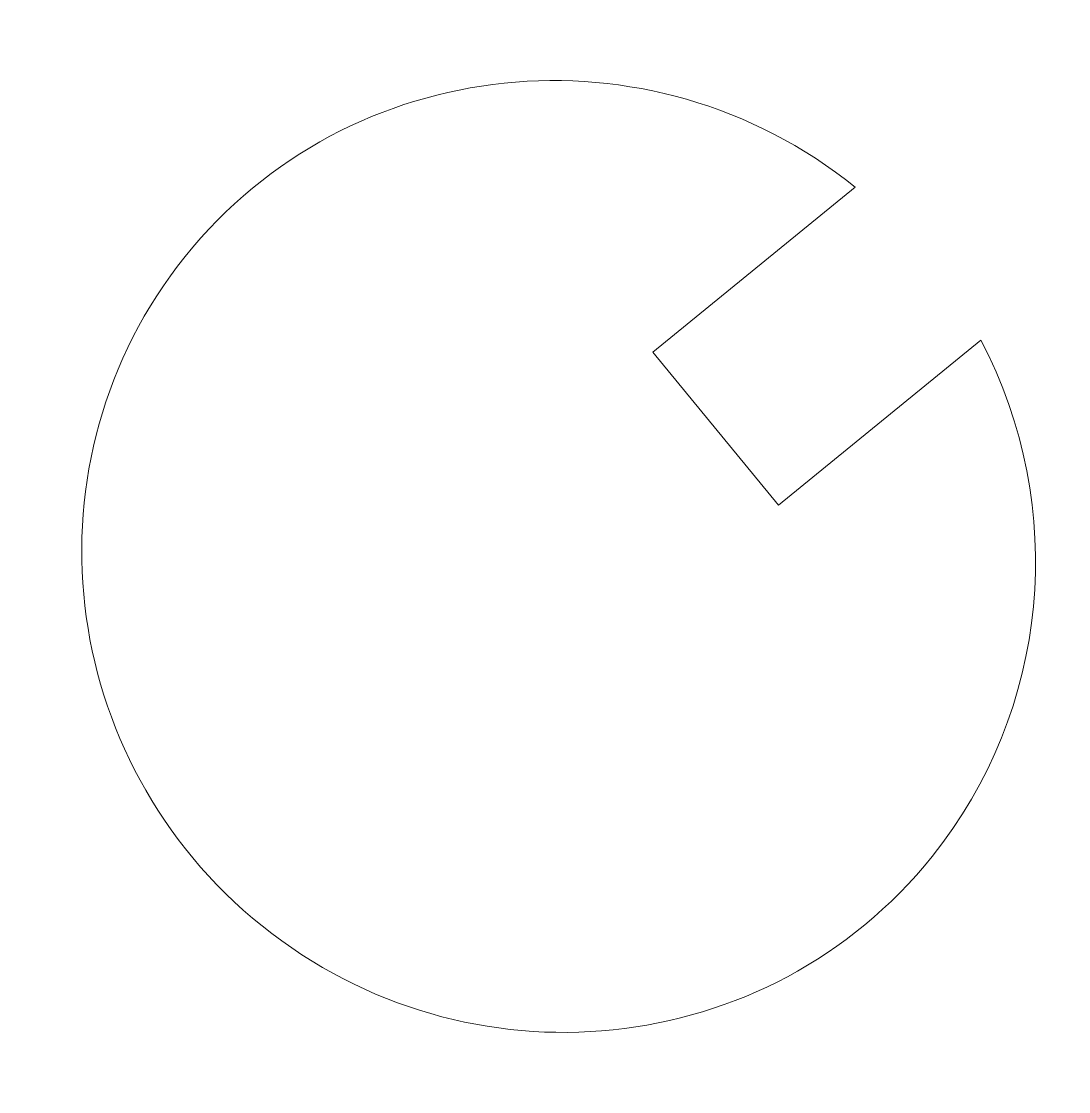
# Model space of a CAD drawing. Header units: millimetres. Extents: x 3296.7 to 3313.1, y 1457.6 to 1474.3.
import ezdxf

# ---------------------------------------------------------------- set-up
doc = ezdxf.new("R2010")
doc.units = ezdxf.units.MM

msp = doc.modelspace()

# ---------------------------------------------------------------- linework, layer by layer
at = {"lineweight": 20}
for points, knots in [([(3311.735, 1469.297), (3313.105, 1466.677), (3312.806, 1463.515), (3310.972, 1461.231), (3310.972, 1461.231), (3308.413, 1458.044), (3303.726, 1457.559), (3300.503, 1460.146), (3300.503, 1460.146), (3297.28, 1462.734), (3296.742, 1467.415), (3299.301, 1470.602), (3299.301, 1470.602), (3301.86, 1473.789), (3306.547, 1474.275), (3309.77, 1471.687)], [0, 0, 0, 0, 0.2, 0.2, 0.2, 0.2, 0.4, 0.4, 0.4, 0.4, 0.6, 0.6, 0.6, 0.6, 1, 1, 1, 1]), ([(3309.77, 1471.687), (3309.77, 1471.687), (3306.608, 1469.109), (3306.608, 1469.109), (3306.608, 1469.109), (3306.608, 1469.109), (3306.608, 1469.109), (3306.608, 1469.109)], [0, 0, 0, 0, 0.333333, 0.333333, 0.333333, 0.333333, 1, 1, 1, 1]), ([(3306.608, 1469.109), (3306.608, 1469.109), (3308.573, 1466.719), (3308.573, 1466.719), (3308.573, 1466.719), (3308.573, 1466.719), (3308.573, 1466.719), (3308.573, 1466.719), (3308.573, 1466.719), (3308.573, 1466.719), (3311.735, 1469.297), (3311.735, 1469.297)], [0, 0, 0, 0, 0.25, 0.25, 0.25, 0.25, 0.5, 0.5, 0.5, 0.5, 1, 1, 1, 1])]:
    msp.add_open_spline(points, degree=3, knots=knots, dxfattribs=at)

doc.saveas('drawing.dxf')
